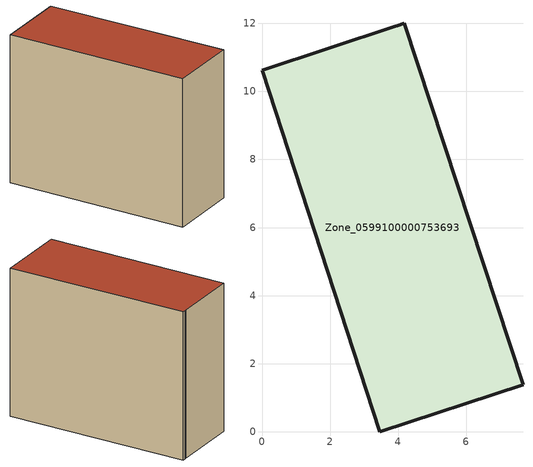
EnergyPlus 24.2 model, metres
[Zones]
Zone_0599100000753693
 floor ground (C_G): 3.46,0 0,10.62 3.92,11.91 3.98,11.93 4.18,12 7.67,1.39 z3.68
 wall outside (C_F): 0,10.62 3.46,0 7.67,1.39 4.18,12 3.98,11.93 3.92,11.91 0,10.62 z3.68:12.73
 roof outside (C_R): 3.98,11.93 3.92,11.91 0,10.62 3.46,0 7.67,1.39 4.18,12 z12.73
[BUILDING]
Pand.0599100000753693: North Axis=0; Terrain=City; Loads Convergence Tolerance Value=0.04; Temperature Convergence Tolerance Value=0.4; Solar Distribution=FullExterior; Maximum Number of Warmup Days=25; Minimum Number of Warmup Days=1
[Site:Location]
Rotterdam.The.Hague.AP_ZH_NLD Design_Conditions: Latitude=51.96; Longitude=4.45; Time Zone=1; Elevation=-4.5
[SITE:GROUNDTEMPERATURE:BUILDINGSURFACE]
18, 18, 18, 18, 18, 18, 18, 18, 18, 18, 18, 18
[MATERIAL] Thermal Absorptance=0.9; Solar Absorptance=0.7; Visible Absorptance=0.7
Name | Roughness | Thickness | Conductivity | Density | Specific Heat
G.TI.2006-2014 | MediumSmooth | 0.15 | 0.06 | 540 | 1210
F.TI.2006-2014 | Rough | 0.3 | 0.12 | 1920 | 840
R.TI.2006-2014 | MediumRough | 0.2 | 0.08 | 1500 | 1000
[CONSTRUCTION]
C_G: G.TI.2006-2014
C_F: F.TI.2006-2014
C_R: R.TI.2006-2014
[ZONE]
Zone_0599100000753693: Type=1; Multiplier=1; Ceiling Height=Autocalculate; Volume=Autocalculate; Floor Area=autocalculate; Part of Total Floor Area=Yes
[ZONEINFILTRATION:DESIGNFLOWRATE]
Infil_Zone_0599100000753693: Zone or ZoneList or Space or SpaceList=Zone_0599100000753693; Schedule=AlwaysOn; Design Flow Rate Calculation Method=Flow/Area; Flow Rate per Floor Area=0.0015; Constant Term Coefficient=1; Temperature Term Coefficient=0; Velocity Term Coefficient=0; Velocity Squared Term Coefficient=0
[HVACTEMPLATE:ZONE:IDEALLOADSAIRSYSTEM]
Zone_0599100000753693: Maximum Heating Supply Air Temperature=50; Minimum Cooling Supply Air Temperature=13; Maximum Heating Supply Air Humidity Ratio=0.0156; Minimum Cooling Supply Air Humidity Ratio=0.0077; Heating Limit=NoLimit; Cooling Limit=NoLimit; Dehumidification Control Type=ConstantSensibleHeatRatio; Cooling Sensible Heat Ratio=0.7; Dehumidification Setpoint=60; Humidification Control Type=None; Humidification Setpoint=30; Outdoor Air Method=None; Outdoor Air Flow Rate per Person=0.00944; Outdoor Air Flow Rate per Zone Floor Area=0; Outdoor Air Flow Rate per Zone=0; Demand Controlled Ventilation Type=None; Outdoor Air Economizer Type=NoEconomizer; Heat Recovery Type=None; Sensible Heat Recovery Effectiveness=0.7; Latent Heat Recovery Effectiveness=0.65
[ZONECONTROL:THERMOSTAT]
ThermostatControl_Zone_0599100000753693: Zone or ZoneList=Zone_0599100000753693; Control Type Schedule=DualSetpointControlType; Control 1=Thermostat_Zone_0599100000753693; Temperature Difference Between Cutout And Setpoint=0
[THERMOSTATSETPOINT:DUALSETPOINT]
Thermostat_Zone_0599100000753693: Heating Setpoint Temperature Schedule=HeatingSetpoint_Zone_0599100000753693; Cooling Setpoint Temperature Schedule=CoolingSetpoint_Zone_0599100000753693
[SCHEDULE:COMPACT]
HeatingSetpoint_Zone_0599100000753693: Through: 12/31, For: AllDays, Until: 24:00, 21
CoolingSetpoint_Zone_0599100000753693: Through: 12/31, For: AllDays, Until: 24:00, 24
DualSetpointControlType: Through: 12/31, For: AllDays, Until: 24:00, 4
AlwaysOn: Through: 12/31, For: AllDays, Until: 24:00, 1
